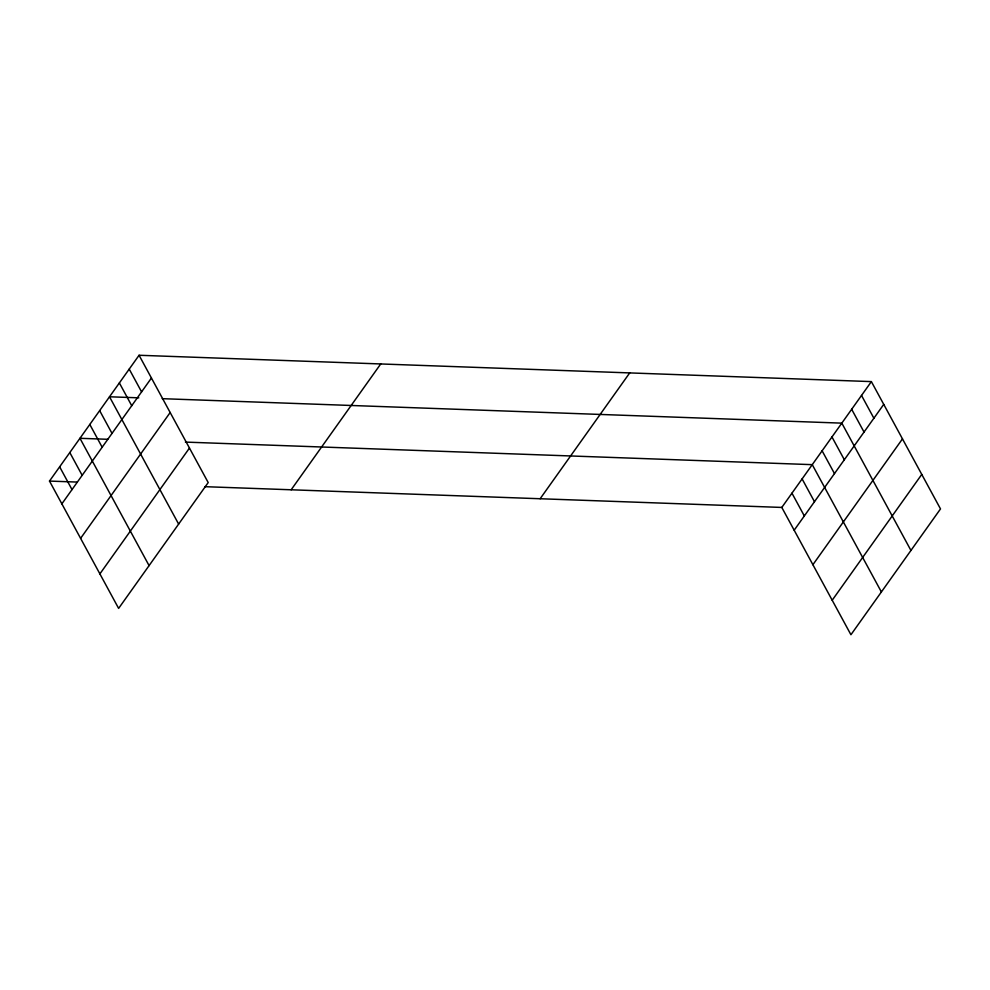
<?xml version="1.0" encoding="UTF-8"?>
<svg xmlns="http://www.w3.org/2000/svg" width="990" height="990" viewBox="0 0 990 990"><rect width="100%" height="100%" fill="white"/><g stroke="black" fill="none" stroke-linecap="round" stroke-linejoin="round"><path stroke-width="1.49" d="M139.07 355.262L208.197 482.563L118.627 608.392L49.5 481.078L139.07 355.262L871.373 381.608L940.5 508.922L850.93 634.738L781.803 507.437L204.744 486.672M61.863 503.848L151.433 378.032M80.598 538.35L170.169 412.521M99.891 573.891L189.461 448.062M291.159 489.778L380.729 363.949M540.144 498.737L629.714 372.908M781.803 507.437L871.373 381.608M794.178 530.207L883.736 404.39M812.901 564.708L902.472 438.879M832.194 600.249L921.764 474.42M138.798 397.832L109.506 396.78L178.633 524.081M162.236 398.673L841.822 423.138L910.936 550.44M107.786 439.3L79.955 438.298L149.082 565.612M185.402 442.097L812.258 464.657L881.385 591.958M49.5 481.078L77.331 482.081M861.523 395.456L873.885 418.226M851.672 409.291L864.035 432.061M831.971 436.974L844.334 459.744M822.108 450.809L834.483 473.591M802.11 478.913L814.473 501.695M791.963 493.181L804.326 515.951M129.22 369.097L141.582 391.867M119.369 382.932L131.732 405.714M99.656 410.615L112.019 433.397M89.805 424.463L102.168 447.233M69.807 452.554L82.17 475.336M59.648 466.822L72.01 489.592"/></g></svg>
